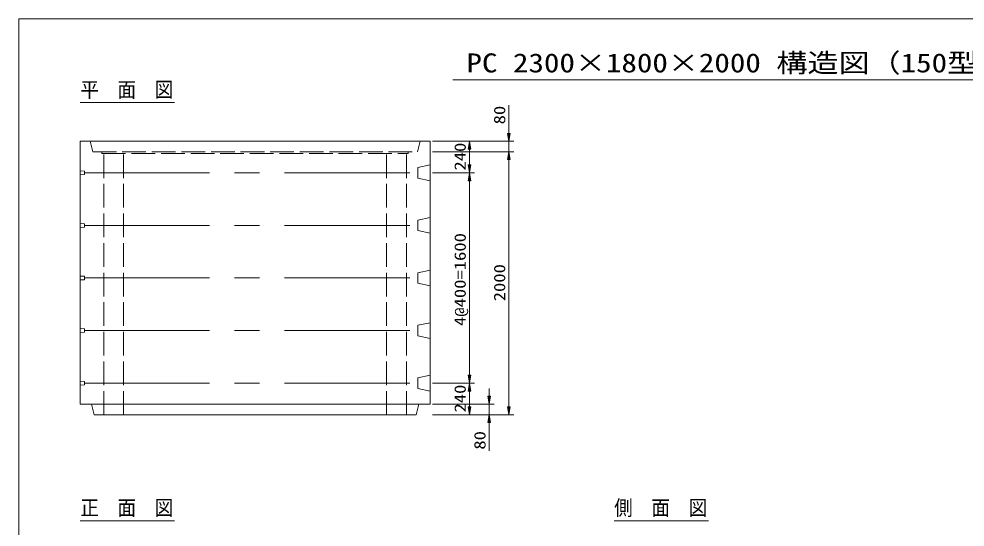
# Model space of a CAD drawing. Units: millimetres on the paper. Extents: x 18 to 410, y 10 to 287.
# Drawn here: x 18 to 257.8, y 158.2 to 287 of the extents above; entities that cross this region are included whole.
import ezdxf
from ezdxf.enums import TextEntityAlignment as Align

# ---------------------------------------------------------------- set-up
doc = ezdxf.new("R2010")
doc.units = ezdxf.units.MM
doc.linetypes.add('DASHED', pattern=[7.5, 6, -1.5])
doc.linetypes.add('USER1', pattern=[50.8, 31.75, -6.35, 6.35, -6.35])
for name, color, linetype, lineweight in [('0_7', 7, 'Continuous', 13), ('Layer1', 3, 'Continuous', 13), ('Layer2', 6, 'USER1', 13), ('Layer3', 7, 'Continuous', 13), ('Layer4', 4, 'DASHED', 13), ('Layer7', 9, 'Continuous', 13)]:
    doc.layers.add(name, color=color, linetype=linetype, lineweight=lineweight)
doc.styles.add('ＭＳ ゴシック', font='')
doc.styles.get('ＭＳ ゴシック').set_extended_font_data('MS Gothic')

msp = doc.modelspace()

# ---------------------------------------------------------------- hatches: boundary and pattern name
at = {"layer": 'Layer1'}
for points in [[(141.875, 257.992), (142.542, 257.992), (142.208, 255.992)], [(131.875, 253.992), (132.542, 253.992), (132.208, 255.992)], [(141.875, 251.325), (142.542, 251.325), (142.208, 253.325)], [(141.875, 251.325), (142.542, 251.325), (142.208, 253.325)], [(131.875, 249.992), (132.542, 249.992), (132.208, 247.992)], [(131.875, 245.992), (132.542, 245.992), (132.208, 247.992)], [(131.875, 196.658), (132.542, 196.658), (132.208, 194.658)], [(131.875, 192.658), (132.542, 192.658), (132.208, 194.658)], [(136.875, 191.325), (137.542, 191.325), (137.208, 189.325)], [(131.875, 188.658), (132.542, 188.658), (132.208, 186.658)], [(141.875, 188.658), (142.542, 188.658), (142.208, 186.658)], [(136.875, 184.658), (137.542, 184.658), (137.208, 186.658)]]:
    msp.add_hatch(color=256, dxfattribs=at).paths.add_polyline_path(points)

# ---------------------------------------------------------------- linework, layer by layer
at = {"layer": '0_7'}
for p, q in [((410, 287), (18, 287)), ((18, 287), (18, 10))]:
    msp.add_line(p, q, dxfattribs=at)
at = {"layer": 'Layer1'}
for p, q in [((142.208, 257.992), (142.208, 265.127)), ((122.833, 255.992), (133.458, 255.992)), ((122.833, 255.992), (143.458, 255.992)), ((142.208, 253.325), (142.208, 255.992)), ((122.833, 253.325), (143.458, 253.325)), ((122.833, 253.325), (143.458, 253.325)), ((132.208, 249.992), (132.208, 253.992)), ((142.208, 251.325), (142.208, 249.325)), ((142.208, 188.658), (142.208, 251.325)), ((122.833, 247.992), (133.458, 247.992)), ((122.833, 247.992), (133.458, 247.992)), ((132.208, 196.658), (132.208, 245.992)), ((122.833, 194.658), (133.458, 194.658)), ((122.833, 194.658), (133.458, 194.658)), ((132.208, 192.658), (132.208, 188.658)), ((137.208, 191.325), (137.208, 193.325)), ((122.833, 189.325), (138.458, 189.325)), ((137.208, 189.325), (137.208, 186.658)), ((122.833, 186.658), (133.458, 186.658)), ((122.833, 186.658), (138.458, 186.658)), ((122.833, 186.658), (143.458, 186.658)), ((137.208, 184.658), (137.208, 177.523))]:
    msp.add_line(p, q, dxfattribs=at)
for points in [[(141.875, 257.992), (142.542, 257.992), (142.208, 255.992)], [(131.875, 253.992), (132.542, 253.992), (132.208, 255.992)], [(141.875, 251.325), (142.542, 251.325), (142.208, 253.325)], [(141.875, 251.325), (142.542, 251.325), (142.208, 253.325)], [(131.875, 249.992), (132.542, 249.992), (132.208, 247.992)], [(131.875, 245.992), (132.542, 245.992), (132.208, 247.992)], [(131.875, 196.658), (132.542, 196.658), (132.208, 194.658)], [(131.875, 192.658), (132.542, 192.658), (132.208, 194.658)], [(136.875, 191.325), (137.542, 191.325), (137.208, 189.325)], [(131.875, 188.658), (132.542, 188.658), (132.208, 186.658)], [(141.875, 188.658), (142.542, 188.658), (142.208, 186.658)], [(136.875, 184.658), (137.542, 184.658), (137.208, 186.658)]]:
    msp.add_lwpolyline(points, close=True, dxfattribs=at)
at = {"layer": 'Layer2'}
for p, q in [((34.542, 247.992), (121.208, 247.992)), ((34.542, 234.658), (121.208, 234.658)), ((34.542, 221.325), (121.208, 221.325)), ((34.542, 207.992), (121.208, 207.992)), ((34.542, 194.658), (121.208, 194.658))]:
    msp.add_line(p, q, dxfattribs=at)
at = {"layer": 'Layer3'}
for p, q in [((122.208, 255.992), (33.542, 255.992)), ((33.542, 255.992), (33.542, 189.325)), ((122.208, 189.325), (122.208, 255.992)), ((33.542, 189.325), (122.208, 189.325)), ((36.375, 189.325), (37.042, 186.658)), ((118.708, 186.658), (119.375, 189.325)), ((37.042, 186.658), (118.708, 186.658))]:
    msp.add_line(p, q, dxfattribs=at)
at = {"layer": 'Layer4'}
for p, q in [((36.042, 255.992), (36.708, 253.325)), ((119.042, 253.325), (119.708, 255.992)), ((36.708, 253.325), (119.042, 253.325)), ((39.042, 253.325), (39.042, 252.925)), ((39.042, 252.925), (116.708, 252.925)), ((39.542, 186.658), (39.542, 252.925)), ((44.542, 186.658), (44.542, 252.925)), ((111.208, 186.658), (111.208, 252.925)), ((116.208, 186.658), (116.208, 252.925)), ((116.708, 252.925), (116.708, 253.325)), ((119.142, 249.325), (122.208, 249.992)), ((34.608, 248.425), (33.542, 248.492)), ((33.542, 247.492), (34.608, 247.558)), ((34.608, 247.558), (34.608, 248.425)), ((119.142, 246.658), (119.142, 249.325)), ((122.208, 245.992), (119.142, 246.658)), ((34.608, 235.092), (33.542, 235.158)), ((34.608, 234.225), (34.608, 235.092)), ((119.142, 235.992), (122.208, 236.658)), ((119.142, 233.325), (119.142, 235.992)), ((33.542, 234.158), (34.608, 234.225)), ((122.208, 232.658), (119.142, 233.325)), ((119.142, 222.658), (122.208, 223.325)), ((34.608, 221.758), (33.542, 221.825)), ((33.542, 220.825), (34.608, 220.892)), ((34.608, 220.892), (34.608, 221.758)), ((119.142, 219.992), (119.142, 222.658)), ((122.208, 219.325), (119.142, 219.992)), ((119.142, 209.325), (122.208, 209.992)), ((119.142, 206.658), (119.142, 209.325)), ((34.608, 208.425), (33.542, 208.492)), ((33.542, 207.492), (34.608, 207.558)), ((34.608, 207.558), (34.608, 208.425)), ((122.208, 205.992), (119.142, 206.658)), ((34.608, 195.092), (33.542, 195.158)), ((34.608, 194.225), (34.608, 195.092)), ((119.142, 195.992), (122.208, 196.658)), ((119.142, 193.325), (119.142, 195.992)), ((33.542, 194.158), (34.608, 194.225)), ((122.208, 192.658), (119.142, 193.325))]:
    msp.add_line(p, q, dxfattribs=at)
at = {"layer": 'Layer7'}
for p, q in [((294.953, 271.6), (128, 271.6)), ((33.542, 265.785), (57.426, 265.785)), ((33.542, 159.785), (57.426, 159.785)), ((168.875, 159.785), (192.76, 159.785))]:
    msp.add_line(p, q, dxfattribs=at)

# ---------------------------------------------------------------- texts
at = {"layer": 'Layer1', "color": 9, "style": 'ＭＳ ゴシック', "width": 1.2}
for s, p in [('80', (142.138, 260.274)), ('240', (132.138, 248.563)), ('4@400=1600', (132.138, 209.154)), ('2000', (142.138, 215.42)), ('240', (132.138, 187.23)), ('80', (137.138, 177.805))]:
    msp.add_text(s, height=2.886, rotation=90, dxfattribs=at).set_placement(p, align=Align.BOTTOM_LEFT)
at = {"layer": 'Layer7', "style": 'ＭＳ ゴシック', "width": 1.2}
msp.add_text('PC 2300×1800×2000 構造図（150型／300型）', height=4.811, dxfattribs=at).set_placement((214, 272), align=Align.BOTTOM_CENTER)
at = {"layer": 'Layer7', "style": 'ＭＳ ゴシック', "width": 0.9}
for s, p in [('平\u3000面\u3000図', (33.542, 265.992)), ('側\u3000面\u3000図', (168.875, 159.992)), ('正\u3000面\u3000図', (33.542, 159.992))]:
    msp.add_text(s, height=3.848, dxfattribs=at).set_placement(p, align=Align.BOTTOM_LEFT)

doc.saveas('drawing.dxf')
